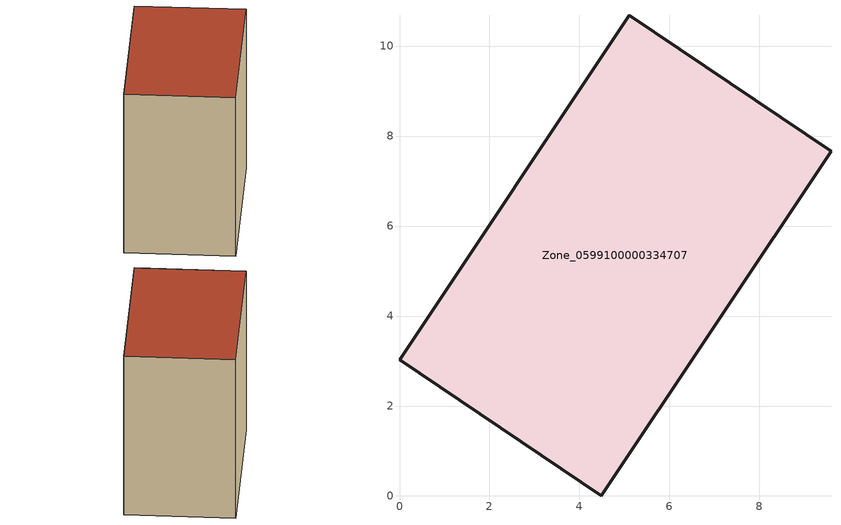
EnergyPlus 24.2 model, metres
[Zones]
Zone_0599100000334707
 floor ground (C_G): 5.11,10.69 9.59,7.66 4.48,0 0,3.03 z1.32
 wall outside (C_F): 4.48,0 9.59,7.66 5.11,10.69 0,3.03 4.48,0 z1.32:9.93
 roof outside (C_R): 9.59,7.66 5.11,10.69 0,3.03 4.48,0 z9.93
[BUILDING]
Pand.0599100000334707: North Axis=0; Terrain=City; Loads Convergence Tolerance Value=0.04; Temperature Convergence Tolerance Value=0.4; Solar Distribution=FullExterior; Maximum Number of Warmup Days=25; Minimum Number of Warmup Days=1
[Site:Location]
Rotterdam.The.Hague.AP_ZH_NLD Design_Conditions: Latitude=51.96; Longitude=4.45; Time Zone=1; Elevation=-4.5
[SITE:GROUNDTEMPERATURE:BUILDINGSURFACE]
18, 18, 18, 18, 18, 18, 18, 18, 18, 18, 18, 18
[MATERIAL] Thermal Absorptance=0.9; Solar Absorptance=0.7; Visible Absorptance=0.7
Name | Roughness | Thickness | Conductivity | Density | Specific Heat
G.TI.1975-1991 | MediumSmooth | 0.15 | 0.288461 | 540 | 1210
F.TI.1975-1991 | Rough | 0.3 | 0.230769 | 1920 | 840
R.TI.1975-1991 | MediumRough | 0.2 | 0.153846 | 1500 | 1000
[CONSTRUCTION]
C_G: G.TI.1975-1991
C_F: F.TI.1975-1991
C_R: R.TI.1975-1991
[ZONE]
Zone_0599100000334707: Type=1; Multiplier=1; Ceiling Height=Autocalculate; Volume=Autocalculate; Floor Area=autocalculate; Part of Total Floor Area=Yes
[ZONEINFILTRATION:DESIGNFLOWRATE]
Infil_Zone_0599100000334707: Zone or ZoneList or Space or SpaceList=Zone_0599100000334707; Schedule=AlwaysOn; Design Flow Rate Calculation Method=Flow/Area; Flow Rate per Floor Area=0.003; Constant Term Coefficient=1; Temperature Term Coefficient=0; Velocity Term Coefficient=0; Velocity Squared Term Coefficient=0
[HVACTEMPLATE:ZONE:IDEALLOADSAIRSYSTEM]
Zone_0599100000334707: Maximum Heating Supply Air Temperature=50; Minimum Cooling Supply Air Temperature=13; Maximum Heating Supply Air Humidity Ratio=0.0156; Minimum Cooling Supply Air Humidity Ratio=0.0077; Heating Limit=NoLimit; Cooling Limit=NoLimit; Dehumidification Control Type=ConstantSensibleHeatRatio; Cooling Sensible Heat Ratio=0.7; Dehumidification Setpoint=60; Humidification Control Type=None; Humidification Setpoint=30; Outdoor Air Method=None; Outdoor Air Flow Rate per Person=0.00944; Outdoor Air Flow Rate per Zone Floor Area=0; Outdoor Air Flow Rate per Zone=0; Demand Controlled Ventilation Type=None; Outdoor Air Economizer Type=NoEconomizer; Heat Recovery Type=None; Sensible Heat Recovery Effectiveness=0.7; Latent Heat Recovery Effectiveness=0.65
[ZONECONTROL:THERMOSTAT]
ThermostatControl_Zone_0599100000334707: Zone or ZoneList=Zone_0599100000334707; Control Type Schedule=DualSetpointControlType; Control 1=Thermostat_Zone_0599100000334707; Temperature Difference Between Cutout And Setpoint=0
[THERMOSTATSETPOINT:DUALSETPOINT]
Thermostat_Zone_0599100000334707: Heating Setpoint Temperature Schedule=HeatingSetpoint_Zone_0599100000334707; Cooling Setpoint Temperature Schedule=CoolingSetpoint_Zone_0599100000334707
[SCHEDULE:COMPACT]
HeatingSetpoint_Zone_0599100000334707: Through: 12/31, For: AllDays, Until: 24:00, 21
CoolingSetpoint_Zone_0599100000334707: Through: 12/31, For: AllDays, Until: 24:00, 24
DualSetpointControlType: Through: 12/31, For: AllDays, Until: 24:00, 4
AlwaysOn: Through: 12/31, For: AllDays, Until: 24:00, 1
